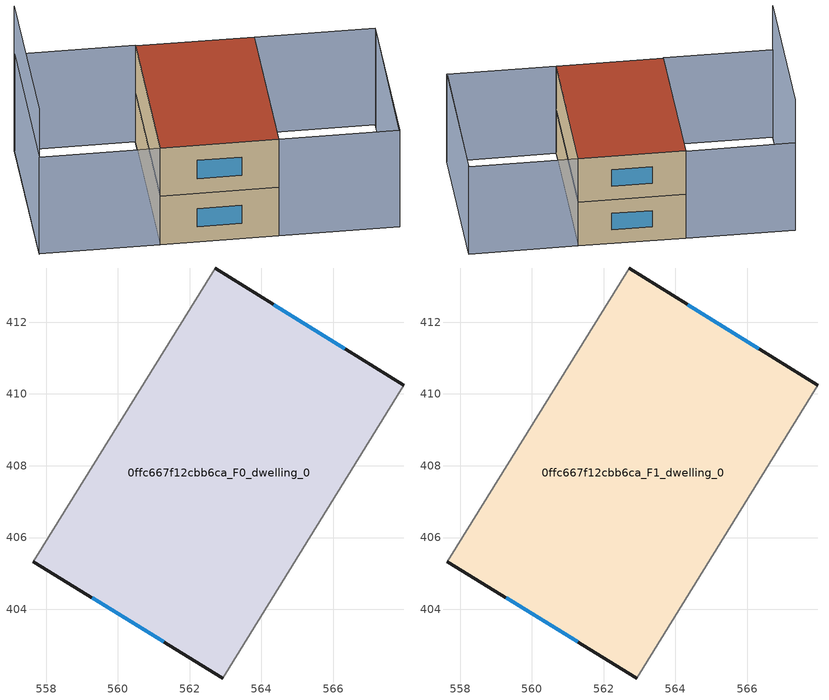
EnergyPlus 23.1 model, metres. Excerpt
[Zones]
0ffc667f12cbb6ca_F0_dwelling_0
 floor ground (EU_floor_Construction): 567.96,410.24 562.92,402.09 557.65,405.33 562.71,413.51 z0
 wall outside (EU_wall_Construction): 567.96,410.24 562.71,413.51 / 557.65,405.33 562.92,402.09 z0:3
 wall adiabatic (EU_wall_Construction): 562.71,413.51 557.65,405.33 / 562.92,402.09 567.96,410.24 z0:3
 window (EU_Window_Construction): 566.32,411.26 564.35,412.49 / 559.29,404.32 561.28,403.1 z0.93:2.07
0ffc667f12cbb6ca_F1_dwelling_0
 floor to 0ffc667f12cbb6ca_F0_dwelling_0 (EU_floor_Construction): 567.96,410.24 562.92,402.09 557.65,405.33 562.71,413.51 z3
 wall outside (EU_wall_Construction): 567.96,410.24 562.71,413.51 / 557.65,405.33 562.92,402.09 z3:6
 wall adiabatic (EU_wall_Construction): 562.71,413.51 557.65,405.33 / 562.92,402.09 567.96,410.24 z3:6
 window (EU_Window_Construction): 566.32,411.26 564.35,412.49 / 559.29,404.32 561.28,403.1 z3.93:5.07
 roof outside (EU_roof_Construction): 562.92,402.09 567.96,410.24 562.71,413.51 557.65,405.33 z6
shading: 568.27,398.8 573.31,406.9 / 562.92,402.09 567.96,410.24 / 567.96,410.24 573.33,406.92 / 573.33,406.92 568.29,398.77 / 568.29,398.77 562.92,402.09 / 552.28,408.63 557.35,416.84 / 557.35,416.84 562.72,413.53 / 562.72,413.53 557.64,405.31 / 557.64,405.31 552.28,408.63 z0:6; 557.37,416.86 552.27,408.61 z0:9
[Building]
EU S2 Campaign: North Axis=0; Terrain=City; Solar Distribution=FullExterior
[Site:Location]
Montreal-Trudeau.Intl.AP: Latitude=45.4667; Longitude=-73.75; Time Zone=-5; Elevation=36
[SizingPeriod:WeatherFileDays]
AnnualSizingPeriod: Begin Month=1; Begin Day of Month=1; End Month=12; End Day of Month=31; Day of Week for Start Day=Monday; Use Weather File Daylight Saving Period=No; Use Weather File Rain and Snow Indicators=No
[MATERIAL]
EU_InternalMass_Material: Roughness=MediumRough; Thickness=0.1; Conductivity=1; Density=1800; Specific Heat=900; Thermal Absorptance=0.9; Solar Absorptance=0.7; Visible Absorptance=0.7
[MATERIAL:NOMASS] Roughness=MediumRough; Thermal Absorptance=0.9; Solar Absorptance=0.7; Visible Absorptance=0.7
Name | Thermal Resistance
EU_wall_NoMass; EU_floor_NoMass | 1.51479
EU_roof_NoMass | 2.84114
[WINDOWMATERIAL:SIMPLEGLAZINGSYSTEM]
EU_Window_SimpleGlazing: UFactor=3.53504; Solar Heat Gain Coefficient=0.8; Visible Transmittance=0.8
[CONSTRUCTION]
EU_wall_Construction: EU_wall_NoMass
EU_roof_Construction: EU_roof_NoMass
EU_floor_Construction: EU_floor_NoMass
EU_Window_Construction: EU_Window_SimpleGlazing
EU_InternalMass_Construction: EU_InternalMass_Material
[ZONE] Type=1; Multiplier=1; Ceiling Height=autocalculate; Volume=178.202; Floor Area=autocalculate; Part of Total Floor Area=Yes
0ffc667f12cbb6ca_F0_dwelling_0; 0ffc667f12cbb6ca_F1_dwelling_0
[INTERNALMASS] Construction=EU_InternalMass_Construction; Surface Area=59.4005
Name | Zone or ZoneList
0ffc667f12cbb6ca_F0_dwelling_0_EU_InternalMass | 0ffc667f12cbb6ca_F0_dwelling_0
0ffc667f12cbb6ca_F1_dwelling_0_EU_InternalMass | 0ffc667f12cbb6ca_F1_dwelling_0
[OTHEREQUIPMENT] Fuel Type=Electricity; Design Level Calculation Method=Watts/Area; Power per Zone Floor Area=1; Fraction Latent=0; Fraction Radiant=0; Fraction Lost=0; Carbon Dioxide Generation Rate=0; EndUse Subcategory=EU_Step8_InternalGains
Name | Zone or ZoneList or Space or SpaceList | Schedule
EU_Step8_InternalGain_0ffc667f12cbb6ca_F0_dwelling_0_f000 | 0ffc667f12cbb6ca_F0_dwelling_0 | EU_Step8_GainSchedule_0ffc667f12cbb6ca_F0_dwelling_0_f000
EU_Step8_InternalGain_0ffc667f12cbb6ca_F1_dwelling_0_f000 | 0ffc667f12cbb6ca_F1_dwelling_0 | EU_Step8_GainSchedule_0ffc667f12cbb6ca_F1_dwelling_0_f000
[ZONEVENTILATION:DESIGNFLOWRATE] Schedule=EU_AlwaysOn; Design Flow Rate Calculation Method=AirChanges/Hour; Air Changes per Hour=0.775154; Ventilation Type=Natural; Fan Pressure Rise=0; Fan Total Efficiency=1; Constant Term Coefficient=1; Temperature Term Coefficient=0; Velocity Term Coefficient=0; Velocity Squared Term Coefficient=0; Minimum Indoor Temperature=-100; Maximum Indoor Temperature=100; Delta Temperature=-100; Minimum Outdoor Temperature=-100; Maximum Outdoor Temperature=100; Maximum Wind Speed=40
Name | Zone or ZoneList or Space or SpaceList
EU_ConstantAir_0ffc667f12cbb6ca_F0_dwelling_0 | 0ffc667f12cbb6ca_F0_dwelling_0
EU_ConstantAir_0ffc667f12cbb6ca_F1_dwelling_0 | 0ffc667f12cbb6ca_F1_dwelling_0
[HVACTEMPLATE:THERMOSTAT] Constant Heating Setpoint=20; Constant Cooling Setpoint=50
EU_HeatOnly_0ffc667f12cbb6ca_F0_dwelling_0; EU_HeatOnly_0ffc667f12cbb6ca_F1_dwelling_0
[HVACTEMPLATE:ZONE:IDEALLOADSAIRSYSTEM] System Availability Schedule=EU_AlwaysOn; Maximum Heating Supply Air Temperature=50; Minimum Cooling Supply Air Temperature=13; Maximum Heating Supply Air Humidity Ratio=0.0156; Minimum Cooling Supply Air Humidity Ratio=0.0077; Heating Limit=NoLimit; Cooling Limit=NoLimit; Heating Availability Schedule=EU_AlwaysOn; Cooling Availability Schedule=EU_CoolingOff; Dehumidification Control Type=ConstantSensibleHeatRatio; Cooling Sensible Heat Ratio=0.7; Dehumidification Setpoint=60; Humidification Control Type=None; Humidification Setpoint=30; Outdoor Air Method=None; Outdoor Air Flow Rate per Person=0.00944; Outdoor Air Flow Rate per Zone Floor Area=0; Outdoor Air Flow Rate per Zone=0; Demand Controlled Ventilation Type=None; Outdoor Air Economizer Type=NoEconomizer; Heat Recovery Type=None; Sensible Heat Recovery Effectiveness=0.7; Latent Heat Recovery Effectiveness=0.65
Name | Template Thermostat
0ffc667f12cbb6ca_F0_dwelling_0 | EU_HeatOnly_0ffc667f12cbb6ca_F0_dwelling_0
0ffc667f12cbb6ca_F1_dwelling_0 | EU_HeatOnly_0ffc667f12cbb6ca_F1_dwelling_0
[SIZING:ZONE] Zone Cooling Design Supply Air Temperature Input Method=SupplyAirTemperature; Zone Cooling Design Supply Air Temperature=13; Zone Heating Design Supply Air Temperature Input Method=SupplyAirTemperature; Zone Heating Design Supply Air Temperature=50; Zone Cooling Design Supply Air Humidity Ratio=0.008; Zone Heating Design Supply Air Humidity Ratio=0.008; Cooling Design Air Flow Method=DesignDay; Cooling Design Air Flow Rate=0; Cooling Minimum Air Flow per Zone Floor Area=0.000762; Cooling Minimum Air Flow=0; Cooling Minimum Air Flow Fraction=0.2; Heating Design Air Flow Method=DesignDay; Heating Design Air Flow Rate=0; Heating Maximum Air Flow per Zone Floor Area=0.002032; Heating Maximum Air Flow=0.141576; Heating Maximum Air Flow Fraction=0.3; Account for Dedicated Outdoor Air System=No; Dedicated Outdoor Air System Control Strategy=NeutralSupplyAir; Dedicated Outdoor Air Low Setpoint Temperature for Design=autosize; Dedicated Outdoor Air High Setpoint Temperature for Design=autosize; Zone Load Sizing Method=Sensible Load Only No Latent Load; Zone Latent Cooling Design Supply Air Humidity Ratio Input Method=HumidityRatioDifference; Zone Cooling Design Supply Air Humidity Ratio Difference=0.005; Zone Latent Heating Design Supply Air Humidity Ratio Input Method=HumidityRatioDifference; Zone Humidification Design Supply Air Humidity Ratio Difference=0.005
0ffc667f12cbb6ca_F0_dwelling_0; 0ffc667f12cbb6ca_F1_dwelling_0
[SCHEDULE:CONSTANT]
Name | Hourly Value
EU_AlwaysOn | 1
EU_CoolingOff | 0
[SCHEDULE:FILE] Column Number=1; Rows to Skip at Top=0; Number of Hours of Data=8760; Column Separator=Comma; Interpolate to Timestep=No; Minutes per Item=60; Adjust Schedule for Daylight Savings=Yes
Name | File
EU_Step8_GainSchedule_0ffc667f12cbb6ca_F0_dwelling_0_f000 | ../../schedules/0ffc667f12cbb6ca/0ffc667f12cbb6ca_F0_dwelling_0_f000_gain.csv
EU_Step8_GainSchedule_0ffc667f12cbb6ca_F1_dwelling_0_f000 | ../../schedules/0ffc667f12cbb6ca/0ffc667f12cbb6ca_F1_dwelling_0_f000_gain.csv
